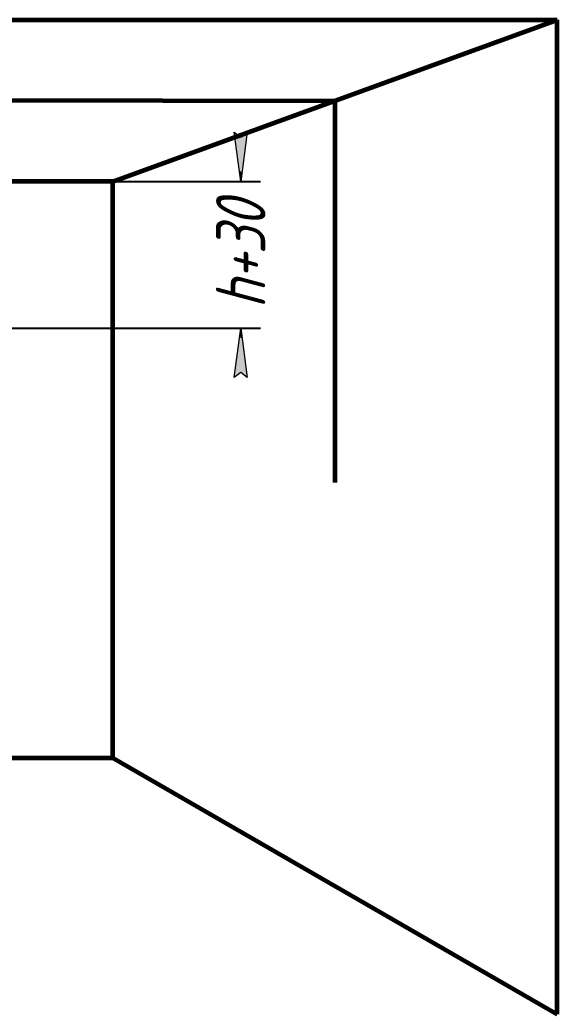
# Model space of a CAD drawing. Header units: millimetres. Extents: x 0 to 840, y 0 to 594.
# Drawn here: x 662.5 to 717, y 114.5 to 215.4 of the extents above; entities that cross this region are included whole.
import ezdxf

# ---------------------------------------------------------------- set-up
doc = ezdxf.new("R2010")
doc.units = ezdxf.units.MM
doc.linetypes.add('K5LT_BASIC', pattern=[0])
doc.linetypes.add('K5LT_THIN', pattern=[0])
doc.layers.add('Системный слой', color=7, linetype='Continuous')
doc.styles.add('KDIMTEXTSTYLE', font='GOST_AU.SHX', dxfattribs={"width": 0.96, "oblique": 15, "height": 5})
doc.dimstyles.new('KDIMSTYLE (0.25)', dxfattribs={"dimtxt": 5, "dimasz": 1, "dimexe": 2, "dimexo": 0, "dimgap": 1, "dimtad": 1, "dimlfac": 4, "dimtxsty": 'KDIMTEXTSTYLE', "dimsah": 1, "dimcen": 0, "dimdle": 1, "dimadec": 0, "dimazin": 0, "dimtfac": 0.667, "dimtmove": 0, "dimatfit": 3, "dimfxl": 1, "dimtvp": 1, "dimtolj": 1, "dimtzin": 0, "dimarcsym": 0})

# ---------------------------------------------------------------- blocks, each defined once
blk = doc.blocks.new('KDIMARROW_01')
at = {"layer": 'Системный слой'}
blk.add_hatch(color=0, dxfattribs=at).paths.add_polyline_path([(0, 0), (-5, 0.658262491226197), (-4.5, 5.51091059616309e-16), (-5, -0.6582624912261956)])
at = {"layer": 'Системный слой', "color": 0, "linetype": 'K5LT_THIN', "lineweight": 18}
for p, q in [((-4.5, 5.51091059616309e-16), (-5, 0.658262491226197)), ((-5, 0.658262491226197), (0, 0)), ((0, 0), (-5, -0.6582624912261956)), ((-5, -0.6582624912261956), (-4.5, 5.51091059616309e-16)), ((0, 0), (-1, 0))]:
    blk.add_line(p, q, dxfattribs=at)

msp = doc.modelspace()

# ---------------------------------------------------------------- linework, layer by layer
at = {"layer": 'Системный слой', "color": 5, "linetype": 'K5LT_BASIC', "lineweight": 60, "true_color": 0x0000ff}
for p, q in [((552.7470166434053, 215.4248608596104), (717.0009858956622, 215.4248608596104)), ((671.9389352107695, 199.0236157153126), (717.0009858956631, 215.4248608596104)), ((717.0009858956631, 114.5170998091712), (717.0009858956631, 215.4248608596104)), ((636.3323323022827, 207.3130574013926), (694.4699605532163, 207.2242382874615)), ((694.4699605532163, 207.2242382874615), (694.4699605532163, 168.4617382874608)), ((671.9389352107695, 199.0236157153126), (635.2455750949897, 199.0236157153126)), ((671.9389352107695, 140.5336869023308), (671.9389352107695, 199.0236157153126)), ((597.809067328299, 140.5336869023308), (671.9389352107695, 140.5336869023308)), ((671.9389352107695, 140.5336869023308), (717.0009858956631, 114.5170998091676))]:
    msp.add_line(p, q, dxfattribs=at)

# ---------------------------------------------------------------- dimensions: what is measured, and where the dimension line sits
at = {"layer": 'Системный слой', "color": 7}
msp.add_linear_dim(base=(684.9200539128923, 184.1436869023278), p1=(656.6535325988938, 199.0236157153126), p2=(656.3377512695337, 184.1436869023278), angle=90, location=(684.9200539128923, 191.5836513088202), text='\\H5.0;\\W0.965;\\Q15;\\H5.0;\\W0.965;\\Q15;\\Q15;h+30', dimstyle='KDIMSTYLE (0.25)', override={"dimexo": 0, "dimblk1": 'KDIMARROW_01', "dimblk2": 'KDIMARROW_01', "dimse1": 0, "dimse2": 0, "dimclrt": 7, "dimtolj": 1}, dxfattribs=at).render()

doc.saveas('drawing.dxf')
